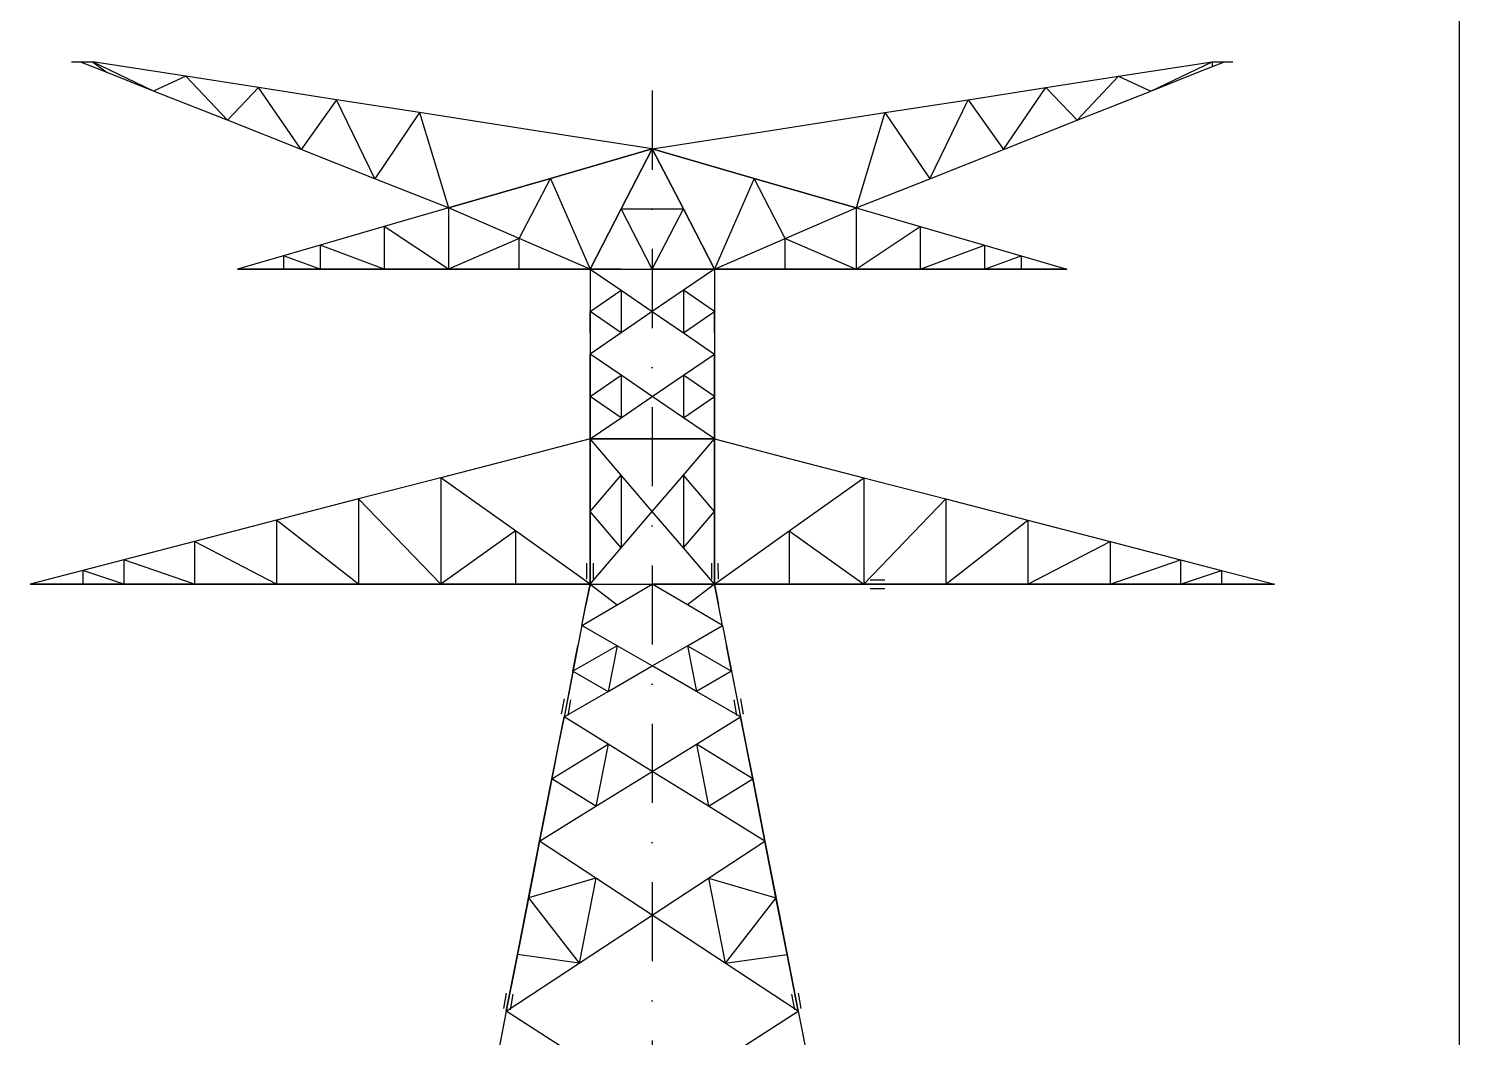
# Model space of a CAD drawing. Extents: x 610737 to 626957, y -3756 to 7724.
# Drawn here: x 625149 to 626957, y 1583 to 2858 of the extents above; entities that cross this region are included whole.
import ezdxf

# ---------------------------------------------------------------- set-up
doc = ezdxf.new("R2010")
doc.units = 0
doc.header["$LTSCALE"] = 200
doc.header["$MEASUREMENT"] = 0
doc.linetypes.add('DASHDOT', pattern=[1, 0.5, -0.25, 0, -0.25])
doc.layers.add('LS', color=7, linetype='CONTINUOUS')
doc.layers.add('MZ', color=6, linetype='DASHDOT')

msp = doc.modelspace()

# ---------------------------------------------------------------- linework, layer by layer
at = {"layer": 'LS', "color": 6, "ltscale": 0.01}
for p, q in [((625203.123, 2816.328), (625213.603, 2816.328)), ((625248.082, 2802.652), (625213.603, 2816.328)), ((625248.082, 2802.652), (625213.603, 2816.328)), ((625213.603, 2816.328), (625229.323, 2816.328)), ((625306.718, 2779.386), (625229.323, 2816.328)), ((625306.718, 2779.386), (625229.323, 2816.328)), ((625229.323, 2816.328), (625248.082, 2802.652)), ((625229.323, 2816.328), (625248.082, 2802.652)), ((625347.433, 2797.936), (625229.323, 2816.328)), ((625347.433, 2797.936), (625229.323, 2816.328)), ((625306.718, 2779.386), (625248.082, 2802.652)), ((625306.718, 2779.386), (625248.082, 2802.652)), ((625306.718, 2779.386), (625248.082, 2802.652)), ((625306.718, 2779.386), (625248.082, 2802.652)), ((626526.014, 2797.936), (626644.123, 2816.328)), ((626526.014, 2797.936), (626644.123, 2816.328)), ((626566.728, 2779.386), (626644.123, 2816.328)), ((626566.728, 2779.386), (626644.123, 2816.328)), ((626566.728, 2779.386), (626625.364, 2802.652)), ((626566.728, 2779.386), (626625.364, 2802.652)), ((626566.728, 2779.386), (626625.364, 2802.652)), ((626566.728, 2779.386), (626625.364, 2802.652)), ((626625.364, 2802.652), (626659.843, 2816.328)), ((626625.364, 2802.652), (626659.843, 2816.328)), ((626644.123, 2816.328), (626659.843, 2816.328)), ((626644.123, 2816.328), (626644.123, 2810.092)), ((626659.843, 2816.328), (626670.323, 2816.328)), ((625347.433, 2797.936), (625306.718, 2779.386)), ((625347.433, 2797.936), (625306.718, 2779.386)), ((625399.885, 2742.444), (625347.433, 2797.936)), ((625399.885, 2742.444), (625347.433, 2797.936)), ((625439.342, 2783.683), (625347.433, 2797.936)), ((625439.342, 2783.683), (625347.433, 2797.936)), ((625439.342, 2783.683), (625347.433, 2797.936)), ((625439.342, 2783.683), (625347.433, 2797.936)), ((626434.104, 2783.683), (626526.014, 2797.936)), ((626434.104, 2783.683), (626526.014, 2797.936)), ((626434.104, 2783.683), (626526.014, 2797.936)), ((626434.104, 2783.683), (626526.014, 2797.936)), ((626473.561, 2742.444), (626526.014, 2797.936)), ((626473.561, 2742.444), (626526.014, 2797.936)), ((626526.014, 2797.936), (626566.728, 2779.386)), ((626526.014, 2797.936), (626566.728, 2779.386)), ((625399.885, 2742.444), (625306.718, 2779.386)), ((625399.885, 2742.444), (625306.718, 2779.386)), ((625399.885, 2742.444), (625306.718, 2779.386)), ((625399.885, 2742.444), (625306.718, 2779.386)), ((625439.342, 2783.683), (625399.885, 2742.444)), ((625439.342, 2783.683), (625399.885, 2742.444)), ((625493, 2705.502), (625439.342, 2783.683)), ((625493, 2705.502), (625439.342, 2783.683)), ((625537.75, 2768.33), (625439.342, 2783.683)), ((625537.75, 2768.33), (625439.342, 2783.683)), ((625537.75, 2768.33), (625439.342, 2783.683)), ((625537.75, 2768.33), (625439.342, 2783.683)), ((625537.75, 2768.33), (625493, 2705.502)), ((625537.75, 2768.33), (625493, 2705.502)), ((625586.115, 2668.56), (625537.75, 2768.33)), ((625586.115, 2668.56), (625537.75, 2768.33)), ((625642.759, 2752.033), (625537.75, 2768.33)), ((625642.759, 2752.033), (625537.75, 2768.33)), ((625642.759, 2752.033), (625537.75, 2768.33)), ((625642.759, 2752.033), (625537.75, 2768.33)), ((626230.687, 2752.033), (626335.697, 2768.33)), ((626230.687, 2752.033), (626335.697, 2768.33)), ((626230.687, 2752.033), (626335.697, 2768.33)), ((626230.687, 2752.033), (626335.697, 2768.33)), ((626287.332, 2668.56), (626335.697, 2768.33)), ((626287.332, 2668.56), (626335.697, 2768.33)), ((626335.697, 2768.33), (626434.104, 2783.683)), ((626335.697, 2768.33), (626434.104, 2783.683)), ((626335.697, 2768.33), (626434.104, 2783.683)), ((626335.697, 2768.33), (626434.104, 2783.683)), ((626335.697, 2768.33), (626380.446, 2705.502)), ((626335.697, 2768.33), (626380.446, 2705.502)), ((626380.446, 2705.502), (626434.104, 2783.683)), ((626380.446, 2705.502), (626434.104, 2783.683)), ((626434.104, 2783.683), (626473.561, 2742.444)), ((626434.104, 2783.683), (626473.561, 2742.444)), ((626473.561, 2742.444), (626566.728, 2779.386)), ((626473.561, 2742.444), (626566.728, 2779.386)), ((626473.561, 2742.444), (626566.728, 2779.386)), ((626473.561, 2742.444), (626566.728, 2779.386)), ((625642.759, 2752.033), (625586.115, 2668.56)), ((625642.759, 2752.033), (625586.115, 2668.56)), ((625642.759, 2752.033), (625679.282, 2631.618)), ((625642.759, 2752.033), (625679.282, 2631.618)), ((625642.759, 2752.033), (625679.282, 2631.618)), ((625642.759, 2752.033), (625679.282, 2631.618)), ((625789.741, 2729.134), (625642.759, 2752.033)), ((625789.741, 2729.134), (625642.759, 2752.033)), ((625789.741, 2729.134), (625642.759, 2752.033)), ((626083.705, 2729.134), (626230.687, 2752.033)), ((626083.705, 2729.134), (626230.687, 2752.033)), ((626083.705, 2729.134), (626230.687, 2752.033)), ((626083.705, 2729.134), (626230.687, 2752.033)), ((626230.687, 2752.033), (626194.164, 2631.618)), ((626230.687, 2752.033), (626194.164, 2631.618)), ((626230.687, 2752.033), (626194.164, 2631.618)), ((626230.687, 2752.033), (626194.164, 2631.618)), ((626230.687, 2752.033), (626287.332, 2668.56)), ((626230.687, 2752.033), (626287.332, 2668.56)), ((625493, 2705.502), (625399.885, 2742.444)), ((625493, 2705.502), (625399.885, 2742.444)), ((625493, 2705.502), (625399.885, 2742.444)), ((625493, 2705.502), (625399.885, 2742.444)), ((626380.446, 2705.502), (626473.561, 2742.444)), ((626380.446, 2705.502), (626473.561, 2742.444)), ((626380.446, 2705.502), (626473.561, 2742.444)), ((626380.446, 2705.502), (626473.561, 2742.444)), ((625936.723, 2706.288), (625789.741, 2729.134)), ((625936.723, 2706.288), (625789.741, 2729.134)), ((625936.723, 2706.288), (625789.741, 2729.134)), ((625936.723, 2706.288), (626083.705, 2729.134)), ((625936.723, 2706.288), (626083.705, 2729.134)), ((625936.723, 2706.288), (626083.705, 2729.134)), ((625936.723, 2706.288), (626083.705, 2729.134)), ((625586.115, 2668.56), (625493, 2705.502)), ((625586.115, 2668.56), (625493, 2705.502)), ((625586.115, 2668.56), (625493, 2705.502)), ((625586.115, 2668.56), (625493, 2705.502)), ((625936.723, 2706.288), (625807.976, 2668.979)), ((625936.723, 2706.288), (625807.976, 2668.979)), ((625807.976, 2668.979), (625936.723, 2706.288)), ((625807.976, 2668.979), (625936.723, 2706.288)), ((625936.723, 2706.288), (625897.423, 2630.308)), ((625936.723, 2706.288), (625897.423, 2630.308)), ((625897.423, 2630.308), (625936.723, 2706.288)), ((625897.423, 2630.308), (625936.723, 2706.288)), ((625936.723, 2706.288), (625976.023, 2630.308)), ((625936.723, 2706.288), (625976.023, 2630.308)), ((625936.723, 2706.288), (626065.47, 2668.979)), ((625936.723, 2706.288), (626065.47, 2668.979)), ((625976.023, 2630.308), (625936.723, 2706.288)), ((625976.023, 2630.308), (625936.723, 2706.288)), ((626065.47, 2668.979), (625936.723, 2706.288)), ((626065.47, 2668.979), (625936.723, 2706.288)), ((626287.332, 2668.56), (626380.446, 2705.502)), ((626287.332, 2668.56), (626380.446, 2705.502)), ((626287.332, 2668.56), (626380.446, 2705.502)), ((626287.332, 2668.56), (626380.446, 2705.502)), ((625679.282, 2631.618), (625586.115, 2668.56)), ((625679.282, 2631.618), (625586.115, 2668.56)), ((625679.282, 2631.618), (625586.115, 2668.56)), ((625679.282, 2631.618), (625586.115, 2668.56)), ((625807.976, 2668.979), (625679.282, 2631.618)), ((625807.976, 2668.979), (625679.282, 2631.618)), ((625679.282, 2631.618), (625807.976, 2668.979)), ((625679.282, 2631.618), (625807.976, 2668.979)), ((625768.676, 2592.999), (625807.976, 2668.979)), ((625768.676, 2592.999), (625807.976, 2668.979)), ((625807.976, 2668.979), (625858.123, 2554.328)), ((625807.976, 2668.979), (625858.123, 2554.328)), ((626065.47, 2668.979), (626015.323, 2554.328)), ((626065.47, 2668.979), (626015.323, 2554.328)), ((626065.47, 2668.979), (626194.164, 2631.618)), ((626065.47, 2668.979), (626194.164, 2631.618)), ((626104.77, 2592.999), (626065.47, 2668.979)), ((626104.77, 2592.999), (626065.47, 2668.979)), ((626194.164, 2631.618), (626065.47, 2668.979)), ((626194.164, 2631.618), (626065.47, 2668.979)), ((626194.164, 2631.618), (626287.332, 2668.56)), ((626194.164, 2631.618), (626287.332, 2668.56)), ((626194.164, 2631.618), (626287.332, 2668.56)), ((626194.164, 2631.618), (626287.332, 2668.56)), ((625679.282, 2631.618), (625598.114, 2608.09)), ((625679.282, 2631.618), (625598.114, 2608.09)), ((625768.676, 2592.999), (625679.282, 2631.618)), ((625768.676, 2592.999), (625679.282, 2631.618)), ((625679.282, 2631.618), (625679.282, 2554.328)), ((625679.282, 2631.618), (625679.282, 2554.328)), ((625768.676, 2592.999), (625679.282, 2631.618)), ((625768.676, 2592.999), (625679.282, 2631.618)), ((625679.282, 2631.618), (625679.282, 2554.328)), ((625679.282, 2631.618), (625679.282, 2554.328)), ((625897.423, 2630.308), (625858.123, 2554.328)), ((625897.423, 2630.308), (625858.123, 2554.328)), ((625858.123, 2554.328), (625897.423, 2630.308)), ((625858.123, 2554.328), (625897.423, 2630.308)), ((625936.723, 2554.328), (625897.423, 2630.308)), ((625936.723, 2554.328), (625897.423, 2630.308)), ((625897.423, 2630.308), (625976.023, 2630.308)), ((625897.423, 2630.308), (625976.023, 2630.308)), ((625936.723, 2554.328), (625976.023, 2630.308)), ((625936.723, 2554.328), (625976.023, 2630.308)), ((625976.023, 2630.308), (626015.323, 2554.328)), ((625976.023, 2630.308), (626015.323, 2554.328)), ((626015.323, 2554.328), (625976.023, 2630.308)), ((626015.323, 2554.328), (625976.023, 2630.308)), ((626104.77, 2592.999), (626194.164, 2631.618)), ((626104.77, 2592.999), (626194.164, 2631.618)), ((626104.77, 2592.999), (626194.164, 2631.618)), ((626104.77, 2592.999), (626194.164, 2631.618)), ((626194.164, 2631.618), (626194.164, 2554.328)), ((626194.164, 2631.618), (626194.164, 2554.328)), ((626194.164, 2631.618), (626194.164, 2554.328)), ((626194.164, 2631.618), (626194.164, 2554.328)), ((626194.164, 2631.618), (626275.332, 2608.09)), ((626194.164, 2631.618), (626275.332, 2608.09)), ((625598.114, 2608.09), (625516.999, 2584.563)), ((625598.114, 2608.09), (625516.999, 2584.563)), ((625679.282, 2554.328), (625598.114, 2608.09)), ((625679.282, 2554.328), (625598.114, 2608.09)), ((625598.114, 2608.09), (625598.167, 2554.328)), ((625598.114, 2608.09), (625598.167, 2554.328)), ((626194.164, 2554.328), (626275.332, 2608.09)), ((626194.164, 2554.328), (626275.332, 2608.09)), ((626275.332, 2608.09), (626275.28, 2554.328)), ((626275.332, 2608.09), (626275.28, 2554.328)), ((626275.332, 2608.09), (626356.447, 2584.563)), ((626275.332, 2608.09), (626356.447, 2584.563)), ((625768.676, 2592.999), (625679.282, 2554.328)), ((625768.676, 2592.999), (625679.282, 2554.328)), ((625858.123, 2554.328), (625768.676, 2592.999)), ((625858.123, 2554.328), (625768.676, 2592.999)), ((625858.123, 2554.328), (625768.676, 2592.999)), ((625858.123, 2554.328), (625768.676, 2592.999)), ((625768.729, 2554.328), (625768.676, 2592.999)), ((625768.729, 2554.328), (625768.676, 2592.999)), ((626015.323, 2554.328), (626104.77, 2592.999)), ((626015.323, 2554.328), (626104.77, 2592.999)), ((626015.323, 2554.328), (626104.77, 2592.999)), ((626015.323, 2554.328), (626104.77, 2592.999)), ((626104.718, 2554.328), (626104.77, 2592.999)), ((626104.718, 2554.328), (626104.77, 2592.999)), ((626104.77, 2592.999), (626194.164, 2554.328)), ((626104.77, 2592.999), (626194.164, 2554.328)), ((625470.678, 2571.148), (625412.723, 2554.328)), ((625470.678, 2571.148), (625412.723, 2554.328)), ((625516.999, 2584.563), (625470.678, 2571.148)), ((625516.999, 2584.563), (625470.678, 2571.148)), ((625517.052, 2554.328), (625470.678, 2571.148)), ((625517.052, 2554.328), (625470.678, 2571.148)), ((625470.678, 2571.148), (625470.678, 2554.328)), ((625470.678, 2571.148), (625470.678, 2554.328)), ((625598.167, 2554.328), (625516.999, 2584.563)), ((625598.167, 2554.328), (625516.999, 2584.563)), ((625516.999, 2584.563), (625517.052, 2554.328)), ((625516.999, 2584.563), (625517.052, 2554.328)), ((625516.999, 2584.563), (625517.052, 2554.328)), ((626275.28, 2554.328), (626356.447, 2584.563)), ((626275.28, 2554.328), (626356.447, 2584.563)), ((626356.447, 2584.563), (626356.395, 2554.328)), ((626356.447, 2584.563), (626356.395, 2554.328)), ((626356.447, 2584.563), (626356.395, 2554.328)), ((626356.395, 2554.328), (626402.769, 2571.148)), ((626356.395, 2554.328), (626402.769, 2571.148)), ((626356.447, 2584.563), (626402.769, 2571.148)), ((626356.447, 2584.563), (626402.769, 2571.148)), ((626402.769, 2571.148), (626402.769, 2554.328)), ((626402.769, 2571.148), (626402.769, 2554.328)), ((626402.769, 2571.148), (626460.723, 2554.328)), ((626402.769, 2571.148), (626460.723, 2554.328)), ((625412.723, 2554.328), (625470.678, 2554.328)), ((625470.678, 2554.328), (625412.723, 2554.328)), ((625470.678, 2554.328), (625412.723, 2554.328)), ((625470.678, 2554.328), (625412.723, 2554.328)), ((625470.678, 2554.328), (625517.052, 2554.328)), ((625517.052, 2554.328), (625470.678, 2554.328)), ((625517.052, 2554.328), (625470.678, 2554.328)), ((625517.052, 2554.328), (625470.678, 2554.328)), ((625517.052, 2554.328), (625598.167, 2554.328)), ((625598.167, 2554.328), (625517.052, 2554.328)), ((625598.167, 2554.328), (625517.052, 2554.328)), ((625598.167, 2554.328), (625517.052, 2554.328)), ((625598.167, 2554.328), (625679.282, 2554.328)), ((625679.282, 2554.328), (625598.167, 2554.328)), ((625679.282, 2554.328), (625598.167, 2554.328)), ((625679.282, 2554.328), (625598.167, 2554.328)), ((625679.282, 2554.328), (625768.729, 2554.328)), ((625768.729, 2554.328), (625679.282, 2554.328)), ((625768.729, 2554.328), (625679.282, 2554.328)), ((625768.729, 2554.328), (625679.282, 2554.328)), ((625768.729, 2554.328), (625858.123, 2554.328)), ((625858.123, 2554.328), (625768.729, 2554.328)), ((625858.123, 2554.328), (625768.729, 2554.328)), ((625858.123, 2554.328), (625768.729, 2554.328)), ((625858.123, 2554.328), (625858.123, 2500.618)), ((625858.123, 2554.328), (625858.123, 2500.618)), ((625858.123, 2554.328), (625897.423, 2527.499)), ((625858.123, 2554.328), (625897.423, 2527.499)), ((625858.123, 2554.328), (625858.123, 2527.499)), ((625858.123, 2554.328), (625858.123, 2527.499)), ((625858.123, 2554.328), (625936.723, 2554.328)), ((625858.123, 2554.328), (625936.723, 2554.328)), ((625897.423, 2554.328), (625858.123, 2554.328)), ((625858.123, 2554.328), (625897.423, 2554.328)), ((625858.123, 2554.328), (625897.423, 2554.328)), ((625858.123, 2554.328), (625897.423, 2554.328)), ((625897.423, 2554.328), (625976.023, 2554.328)), ((625897.423, 2554.328), (625976.023, 2554.328)), ((625897.423, 2554.328), (625936.723, 2554.328)), ((625897.423, 2554.328), (625936.723, 2554.328)), ((625936.723, 2554.328), (626015.323, 2554.328)), ((625936.723, 2554.328), (626015.323, 2554.328)), ((625976.023, 2554.328), (625936.723, 2554.328)), ((625976.023, 2554.328), (625936.723, 2554.328)), ((626015.323, 2554.328), (625976.023, 2527.499)), ((626015.323, 2554.328), (625976.023, 2527.499)), ((625976.023, 2554.328), (626015.323, 2554.328)), ((625976.023, 2554.328), (626015.323, 2554.328)), ((626015.323, 2554.328), (625976.023, 2554.328)), ((626015.323, 2554.328), (625976.023, 2554.328)), ((626015.323, 2554.328), (626015.323, 2500.618)), ((626015.323, 2554.328), (626015.323, 2500.618)), ((626015.323, 2554.328), (626015.323, 2527.499)), ((626015.323, 2554.328), (626015.323, 2527.499)), ((626015.323, 2554.328), (626104.718, 2554.328)), ((626104.718, 2554.328), (626015.323, 2554.328)), ((626015.323, 2554.328), (626104.718, 2554.328)), ((626015.323, 2554.328), (626104.718, 2554.328)), ((626104.718, 2554.328), (626194.164, 2554.328)), ((626194.164, 2554.328), (626104.718, 2554.328)), ((626104.718, 2554.328), (626194.164, 2554.328)), ((626104.718, 2554.328), (626194.164, 2554.328)), ((626194.164, 2554.328), (626275.28, 2554.328)), ((626275.28, 2554.328), (626194.164, 2554.328)), ((626194.164, 2554.328), (626275.28, 2554.328)), ((626194.164, 2554.328), (626275.28, 2554.328)), ((626275.28, 2554.328), (626356.395, 2554.328)), ((626356.395, 2554.328), (626275.28, 2554.328)), ((626275.28, 2554.328), (626356.395, 2554.328)), ((626275.28, 2554.328), (626356.395, 2554.328)), ((626356.395, 2554.328), (626402.769, 2554.328)), ((626402.769, 2554.328), (626356.395, 2554.328)), ((626356.395, 2554.328), (626402.769, 2554.328)), ((626356.395, 2554.328), (626402.769, 2554.328)), ((626402.769, 2554.328), (626460.723, 2554.328)), ((626460.723, 2554.328), (626402.769, 2554.328)), ((626402.769, 2554.328), (626460.723, 2554.328)), ((626402.769, 2554.328), (626460.723, 2554.328)), ((625858.123, 2500.618), (625897.423, 2527.499)), ((625858.123, 2500.618), (625897.423, 2527.499)), ((625858.123, 2527.499), (625858.123, 2500.618)), ((625858.123, 2527.499), (625858.123, 2500.618)), ((625858.123, 2527.499), (625858.123, 2473.737)), ((625858.123, 2527.499), (625858.123, 2473.737)), ((625858.123, 2527.499), (625858.123, 2500.618)), ((625858.123, 2527.499), (625858.123, 2500.618)), ((625897.423, 2527.499), (625897.423, 2473.737)), ((625897.423, 2527.499), (625897.423, 2473.737)), ((625897.423, 2527.499), (625936.723, 2500.618)), ((625897.423, 2527.499), (625936.723, 2500.618)), ((625976.023, 2527.499), (625936.723, 2500.618)), ((625976.023, 2527.499), (625936.723, 2500.618)), ((625976.023, 2527.499), (625976.023, 2473.737)), ((625976.023, 2527.499), (625976.023, 2473.737)), ((626015.323, 2500.618), (625976.023, 2527.499)), ((626015.323, 2500.618), (625976.023, 2527.499)), ((626015.323, 2527.499), (626015.323, 2500.618)), ((626015.323, 2527.499), (626015.323, 2500.618)), ((626015.323, 2527.499), (626015.323, 2473.737)), ((626015.323, 2527.499), (626015.323, 2473.737)), ((626015.323, 2527.499), (626015.323, 2500.618)), ((626015.323, 2527.499), (626015.323, 2500.618)), ((625897.423, 2473.737), (625858.123, 2500.618)), ((625897.423, 2473.737), (625858.123, 2500.618)), ((625858.123, 2473.737), (625858.123, 2500.618)), ((625858.123, 2473.737), (625858.123, 2500.618)), ((625858.123, 2500.618), (625858.123, 2446.908)), ((625858.123, 2500.618), (625858.123, 2446.908)), ((625858.123, 2500.618), (625858.123, 2473.737)), ((625858.123, 2500.618), (625858.123, 2473.737)), ((625936.723, 2500.618), (625897.423, 2473.737)), ((625936.723, 2500.618), (625897.423, 2473.737)), ((625936.723, 2500.618), (625976.023, 2473.737)), ((625936.723, 2500.618), (625976.023, 2473.737)), ((625976.023, 2473.737), (626015.323, 2500.618)), ((625976.023, 2473.737), (626015.323, 2500.618)), ((626015.323, 2473.737), (626015.323, 2500.618)), ((626015.323, 2473.737), (626015.323, 2500.618)), ((626015.323, 2500.618), (626015.323, 2446.908)), ((626015.323, 2500.618), (626015.323, 2446.908)), ((626015.323, 2500.618), (626015.323, 2473.737)), ((626015.323, 2500.618), (626015.323, 2473.737)), ((625897.423, 2473.737), (625858.123, 2446.908)), ((625897.423, 2473.737), (625858.123, 2446.908)), ((625858.123, 2473.737), (625858.123, 2446.908)), ((625858.123, 2473.737), (625858.123, 2446.908)), ((625976.023, 2473.737), (626015.323, 2446.908)), ((625976.023, 2473.737), (626015.323, 2446.908)), ((626015.323, 2473.737), (626015.323, 2446.908)), ((626015.323, 2473.737), (626015.323, 2446.908)), ((625858.123, 2393.198), (625858.123, 2446.908)), ((625858.123, 2393.198), (625858.123, 2446.908)), ((625897.423, 2420.079), (625858.123, 2446.908)), ((625897.423, 2420.079), (625858.123, 2446.908)), ((625858.123, 2446.908), (625858.123, 2420.079)), ((625858.123, 2446.908), (625858.123, 2420.079)), ((625976.023, 2420.079), (626015.323, 2446.908)), ((625976.023, 2420.079), (626015.323, 2446.908)), ((626015.323, 2393.198), (626015.323, 2446.908)), ((626015.323, 2393.198), (626015.323, 2446.908)), ((626015.323, 2446.908), (626015.323, 2420.079)), ((626015.323, 2446.908), (626015.323, 2420.079)), ((625858.123, 2393.198), (625897.423, 2420.079)), ((625858.123, 2393.198), (625897.423, 2420.079)), ((625858.123, 2393.198), (625858.123, 2420.079)), ((625858.123, 2393.198), (625858.123, 2420.079)), ((625858.123, 2420.079), (625858.123, 2366.317)), ((625858.123, 2420.079), (625858.123, 2366.317)), ((625858.123, 2420.079), (625858.123, 2393.198)), ((625858.123, 2420.079), (625858.123, 2393.198)), ((625897.423, 2420.079), (625897.423, 2366.317)), ((625897.423, 2420.079), (625897.423, 2366.317)), ((625936.723, 2393.198), (625897.423, 2420.079)), ((625936.723, 2393.198), (625897.423, 2420.079)), ((625936.723, 2393.198), (625976.023, 2420.079)), ((625936.723, 2393.198), (625976.023, 2420.079)), ((626015.323, 2393.198), (625976.023, 2420.079)), ((626015.323, 2393.198), (625976.023, 2420.079)), ((625976.023, 2420.079), (625976.023, 2366.317)), ((625976.023, 2420.079), (625976.023, 2366.317)), ((626015.323, 2393.198), (626015.323, 2420.079)), ((626015.323, 2393.198), (626015.323, 2420.079)), ((626015.323, 2420.079), (626015.323, 2366.317)), ((626015.323, 2420.079), (626015.323, 2366.317)), ((626015.323, 2420.079), (626015.323, 2393.198)), ((626015.323, 2420.079), (626015.323, 2393.198)), ((625897.423, 2366.317), (625858.123, 2393.198)), ((625897.423, 2366.317), (625858.123, 2393.198)), ((625858.123, 2366.317), (625858.123, 2393.198)), ((625858.123, 2366.317), (625858.123, 2393.198)), ((625858.123, 2339.488), (625858.123, 2393.198)), ((625858.123, 2339.488), (625858.123, 2393.198)), ((625858.123, 2393.198), (625858.123, 2366.317)), ((625858.123, 2393.198), (625858.123, 2366.317)), ((625897.423, 2366.317), (625936.723, 2393.198)), ((625897.423, 2366.317), (625936.723, 2393.198)), ((625976.023, 2366.317), (625936.723, 2393.198)), ((625976.023, 2366.317), (625936.723, 2393.198)), ((625976.023, 2366.317), (626015.323, 2393.198)), ((625976.023, 2366.317), (626015.323, 2393.198)), ((626015.323, 2366.317), (626015.323, 2393.198)), ((626015.323, 2366.317), (626015.323, 2393.198)), ((626015.323, 2339.488), (626015.323, 2393.198)), ((626015.323, 2339.488), (626015.323, 2393.198)), ((626015.323, 2393.198), (626015.323, 2366.317)), ((626015.323, 2393.198), (626015.323, 2366.317)), ((625858.123, 2339.488), (625897.423, 2366.317)), ((625858.123, 2339.488), (625897.423, 2366.317)), ((625858.123, 2366.317), (625858.123, 2339.488)), ((625858.123, 2366.317), (625858.123, 2339.488)), ((626015.323, 2339.488), (625976.023, 2366.317)), ((626015.323, 2339.488), (625976.023, 2366.317)), ((626015.323, 2366.317), (626015.323, 2339.488)), ((626015.323, 2366.317), (626015.323, 2339.488)), ((625858.123, 2339.488), (625763.803, 2315.017)), ((625858.123, 2339.488), (625763.803, 2315.017)), ((625858.123, 2339.488), (625763.803, 2315.017)), ((625858.123, 2339.488), (625763.803, 2315.017)), ((625858.123, 2339.488), (626015.323, 2339.488)), ((625858.123, 2339.488), (626015.323, 2339.488)), ((625858.123, 2339.488), (626015.323, 2339.488)), ((626015.323, 2339.488), (625858.123, 2339.488)), ((625858.123, 2247.788), (625858.123, 2339.488)), ((625858.123, 2247.788), (625858.123, 2339.488)), ((625897.423, 2293.638), (625858.123, 2339.488)), ((625897.423, 2293.638), (625858.123, 2339.488)), ((625858.123, 2339.488), (625858.123, 2293.638)), ((625858.123, 2339.488), (625858.123, 2293.638)), ((625976.023, 2293.638), (626015.323, 2339.488)), ((625976.023, 2293.638), (626015.323, 2339.488)), ((626015.323, 2339.488), (626109.643, 2315.017)), ((626015.323, 2339.488), (626109.643, 2315.017)), ((626015.323, 2247.788), (626015.323, 2339.488)), ((626015.323, 2247.788), (626015.323, 2339.488)), ((626015.323, 2339.488), (626015.323, 2293.638)), ((626015.323, 2339.488), (626015.323, 2293.638)), ((626015.323, 2339.488), (626109.643, 2315.017)), ((626015.323, 2339.488), (626109.643, 2315.017)), ((625763.803, 2315.017), (625669.483, 2290.599)), ((625763.803, 2315.017), (625669.483, 2290.599)), ((625763.803, 2315.017), (625669.483, 2290.599)), ((625763.803, 2315.017), (625669.483, 2290.599)), ((626109.643, 2315.017), (626203.963, 2290.599)), ((626109.643, 2315.017), (626203.963, 2290.599)), ((626109.643, 2315.017), (626203.963, 2290.599)), ((626109.643, 2315.017), (626203.963, 2290.599)), ((625669.483, 2290.599), (625565.731, 2263.665)), ((625669.483, 2290.599), (625565.731, 2263.665)), ((625763.803, 2223.317), (625669.483, 2290.599)), ((625763.803, 2223.317), (625669.483, 2290.599)), ((625669.483, 2290.599), (625669.483, 2156.088)), ((625669.483, 2290.599), (625669.483, 2156.088)), ((625763.803, 2223.317), (625669.483, 2290.599)), ((625763.803, 2223.317), (625669.483, 2290.599)), ((625669.483, 2290.599), (625669.483, 2156.088)), ((625669.483, 2290.599), (625669.483, 2156.088)), ((625858.123, 2247.788), (625897.423, 2293.638)), ((625858.123, 2247.788), (625897.423, 2293.638)), ((625858.123, 2247.788), (625858.123, 2293.638)), ((625858.123, 2247.788), (625858.123, 2293.638)), ((625858.123, 2293.638), (625858.123, 2201.938)), ((625858.123, 2293.638), (625858.123, 2201.938)), ((625858.123, 2293.638), (625858.123, 2247.788)), ((625858.123, 2293.638), (625858.123, 2247.788)), ((625897.423, 2293.638), (625897.423, 2201.938)), ((625897.423, 2293.638), (625897.423, 2201.938)), ((625936.723, 2247.788), (625897.423, 2293.638)), ((625936.723, 2247.788), (625897.423, 2293.638)), ((625936.723, 2247.788), (625976.023, 2293.638)), ((625936.723, 2247.788), (625976.023, 2293.638)), ((626015.323, 2247.788), (625976.023, 2293.638)), ((626015.323, 2247.788), (625976.023, 2293.638)), ((625976.023, 2293.638), (625976.023, 2201.938)), ((625976.023, 2293.638), (625976.023, 2201.938)), ((626015.323, 2247.788), (626015.323, 2293.638)), ((626015.323, 2247.788), (626015.323, 2293.638)), ((626015.323, 2293.638), (626015.323, 2201.938)), ((626015.323, 2293.638), (626015.323, 2201.938)), ((626015.323, 2293.638), (626015.323, 2247.788)), ((626015.323, 2293.638), (626015.323, 2247.788)), ((626109.643, 2223.317), (626203.963, 2290.599)), ((626109.643, 2223.317), (626203.963, 2290.599)), ((626109.643, 2223.317), (626203.963, 2290.599)), ((626109.643, 2223.317), (626203.963, 2290.599)), ((626203.963, 2290.599), (626203.963, 2156.088)), ((626203.963, 2290.599), (626203.963, 2156.088)), ((626203.963, 2290.599), (626203.963, 2156.088)), ((626203.963, 2290.599), (626203.963, 2156.088)), ((626203.963, 2290.599), (626307.715, 2263.665)), ((626203.963, 2290.599), (626307.715, 2263.665)), ((625565.731, 2263.665), (625461.979, 2236.784)), ((625565.731, 2263.665), (625461.979, 2236.784)), ((625669.483, 2156.088), (625565.731, 2263.665)), ((625669.483, 2156.088), (625565.731, 2263.665)), ((625565.731, 2263.665), (625565.731, 2156.088)), ((625565.731, 2263.665), (625565.731, 2156.088)), ((626203.963, 2156.088), (626307.715, 2263.665)), ((626203.963, 2156.088), (626307.715, 2263.665)), ((626307.715, 2263.665), (626307.715, 2156.088)), ((626307.715, 2263.665), (626307.715, 2156.088)), ((626307.715, 2263.665), (626411.467, 2236.784)), ((626307.715, 2263.665), (626411.467, 2236.784)), ((625897.423, 2201.938), (625858.123, 2247.788)), ((625897.423, 2201.938), (625858.123, 2247.788)), ((625858.123, 2201.938), (625858.123, 2247.788)), ((625858.123, 2201.938), (625858.123, 2247.788)), ((625858.123, 2156.088), (625858.123, 2247.788)), ((625858.123, 2156.088), (625858.123, 2247.788)), ((625858.123, 2247.788), (625858.123, 2201.938)), ((625858.123, 2247.788), (625858.123, 2201.938)), ((625897.423, 2201.938), (625936.723, 2247.788)), ((625897.423, 2201.938), (625936.723, 2247.788)), ((625976.023, 2201.938), (625936.723, 2247.788)), ((625976.023, 2201.938), (625936.723, 2247.788)), ((625976.023, 2201.938), (626015.323, 2247.788)), ((625976.023, 2201.938), (626015.323, 2247.788)), ((626015.323, 2201.938), (626015.323, 2247.788)), ((626015.323, 2201.938), (626015.323, 2247.788)), ((626015.323, 2156.088), (626015.323, 2247.788)), ((626015.323, 2156.088), (626015.323, 2247.788)), ((626015.323, 2247.788), (626015.323, 2201.938)), ((626015.323, 2247.788), (626015.323, 2201.938)), ((625461.979, 2236.784), (625358.227, 2209.903)), ((625461.979, 2236.784), (625358.227, 2209.903)), ((625565.731, 2156.088), (625461.979, 2236.784)), ((625565.731, 2156.088), (625461.979, 2236.784)), ((625461.979, 2236.784), (625461.979, 2156.088)), ((625461.979, 2236.784), (625461.979, 2156.088)), ((626307.715, 2156.088), (626411.467, 2236.784)), ((626307.715, 2156.088), (626411.467, 2236.784)), ((626411.467, 2236.784), (626411.467, 2156.088)), ((626411.467, 2236.784), (626411.467, 2156.088)), ((626411.467, 2236.784), (626515.219, 2209.903)), ((626411.467, 2236.784), (626515.219, 2209.903)), ((625358.227, 2209.903), (625269.304, 2186.847)), ((625358.227, 2209.903), (625269.304, 2186.847)), ((625461.979, 2156.088), (625358.227, 2209.903)), ((625461.979, 2156.088), (625358.227, 2209.903)), ((625358.227, 2209.903), (625358.227, 2156.088)), ((625358.227, 2209.903), (625358.227, 2156.088)), ((625358.227, 2209.903), (625358.227, 2156.088)), ((625763.803, 2223.317), (625669.483, 2156.088)), ((625763.803, 2223.317), (625669.483, 2156.088)), ((625858.123, 2156.088), (625763.803, 2223.317)), ((625858.123, 2156.088), (625763.803, 2223.317)), ((625858.123, 2156.088), (625763.803, 2223.317)), ((625858.123, 2156.088), (625763.803, 2223.317)), ((625763.803, 2223.317), (625763.803, 2156.088)), ((625763.803, 2223.317), (625763.803, 2156.088)), ((626015.323, 2156.088), (626109.643, 2223.317)), ((626015.323, 2156.088), (626109.643, 2223.317)), ((626015.323, 2156.088), (626109.643, 2223.317)), ((626015.323, 2156.088), (626109.643, 2223.317)), ((626109.643, 2223.317), (626203.963, 2156.088)), ((626109.643, 2223.317), (626203.963, 2156.088)), ((626109.643, 2223.317), (626109.643, 2156.088)), ((626109.643, 2223.317), (626109.643, 2156.088)), ((626411.467, 2156.088), (626515.219, 2209.903)), ((626411.467, 2156.088), (626515.219, 2209.903)), ((626515.219, 2209.903), (626515.219, 2156.088)), ((626515.219, 2209.903), (626515.219, 2156.088)), ((626515.219, 2209.903), (626515.219, 2156.088)), ((626515.219, 2209.903), (626604.142, 2186.847)), ((626515.219, 2209.903), (626604.142, 2186.847)), ((625858.123, 2156.088), (625897.423, 2201.938)), ((625858.123, 2156.088), (625897.423, 2201.938)), ((625858.123, 2201.938), (625858.123, 2156.088)), ((625858.123, 2201.938), (625858.123, 2156.088)), ((626015.323, 2156.088), (625976.023, 2201.938)), ((626015.323, 2156.088), (625976.023, 2201.938)), ((626015.323, 2201.938), (626015.323, 2156.088)), ((626015.323, 2201.938), (626015.323, 2156.088)), ((625217.428, 2173.38), (625150.723, 2156.088)), ((625217.428, 2173.38), (625150.723, 2156.088)), ((625269.304, 2186.847), (625217.428, 2173.38)), ((625269.304, 2186.847), (625217.428, 2173.38)), ((625269.304, 2156.088), (625217.428, 2173.38)), ((625269.304, 2156.088), (625217.428, 2173.38)), ((625217.428, 2173.38), (625217.428, 2156.088)), ((625217.428, 2173.38), (625217.428, 2156.088)), ((625358.227, 2156.088), (625269.304, 2186.847)), ((625358.227, 2156.088), (625269.304, 2186.847)), ((625269.304, 2186.847), (625269.304, 2156.088)), ((625269.304, 2186.847), (625269.304, 2156.088)), ((625853.654, 2182.377), (625853.633, 2162.385)), ((625862.038, 2182.368), (625862.017, 2162.377)), ((626011.409, 2182.368), (626011.43, 2162.377)), ((626019.793, 2182.377), (626019.814, 2162.385)), ((626515.219, 2156.088), (626604.142, 2186.847)), ((626515.219, 2156.088), (626604.142, 2186.847)), ((626604.142, 2186.847), (626604.142, 2156.088)), ((626604.142, 2186.847), (626604.142, 2156.088)), ((626604.142, 2186.847), (626656.018, 2173.38)), ((626604.142, 2186.847), (626656.018, 2173.38)), ((626604.142, 2156.088), (626656.018, 2173.38)), ((626604.142, 2156.088), (626656.018, 2173.38)), ((626656.018, 2173.38), (626656.018, 2156.088)), ((626656.018, 2173.38), (626656.018, 2156.088)), ((626656.018, 2173.38), (626722.723, 2156.088)), ((626656.018, 2173.38), (626722.723, 2156.088)), ((625150.723, 2156.088), (625217.428, 2156.088)), ((625217.428, 2156.088), (625150.723, 2156.088)), ((625217.428, 2156.088), (625150.723, 2156.088)), ((625217.428, 2156.088), (625150.723, 2156.088)), ((625217.428, 2156.088), (625269.304, 2156.088)), ((625269.304, 2156.088), (625217.428, 2156.088)), ((625269.304, 2156.088), (625217.428, 2156.088)), ((625269.304, 2156.088), (625217.428, 2156.088)), ((625269.304, 2156.088), (625358.227, 2156.088)), ((625358.227, 2156.088), (625269.304, 2156.088)), ((625358.227, 2156.088), (625269.304, 2156.088)), ((625358.227, 2156.088), (625269.304, 2156.088)), ((625358.227, 2156.088), (625461.979, 2156.088)), ((625461.979, 2156.088), (625358.227, 2156.088)), ((625461.979, 2156.088), (625358.227, 2156.088)), ((625461.979, 2156.088), (625358.227, 2156.088)), ((625461.979, 2156.088), (625565.731, 2156.088)), ((625565.731, 2156.088), (625461.979, 2156.088)), ((625565.731, 2156.088), (625461.979, 2156.088)), ((625565.731, 2156.088), (625461.979, 2156.088)), ((625565.731, 2156.088), (625669.483, 2156.088)), ((625669.483, 2156.088), (625565.731, 2156.088)), ((625669.483, 2156.088), (625565.731, 2156.088)), ((625669.483, 2156.088), (625565.731, 2156.088)), ((625669.483, 2156.088), (625763.803, 2156.088)), ((625763.803, 2156.088), (625669.483, 2156.088)), ((625763.803, 2156.088), (625669.483, 2156.088)), ((625763.803, 2156.088), (625669.483, 2156.088)), ((625763.803, 2156.088), (625858.123, 2156.088)), ((625858.123, 2156.088), (625763.803, 2156.088)), ((625858.123, 2156.088), (625763.803, 2156.088)), ((625858.123, 2156.088), (625763.803, 2156.088)), ((625847.853, 2103.688), (625858.123, 2156.088)), ((625847.853, 2103.688), (625858.123, 2156.088)), ((625852.988, 2129.888), (625858.123, 2156.088)), ((625852.988, 2129.888), (625858.123, 2156.088)), ((625858.123, 2156.088), (625852.988, 2129.888)), ((625858.123, 2156.088), (625852.988, 2129.888)), ((625858.123, 2156.088), (625936.723, 2156.088)), ((625858.123, 2156.088), (625897.423, 2156.088)), ((625858.123, 2156.088), (625897.423, 2156.088)), ((625858.123, 2156.088), (625897.423, 2156.088)), ((625858.123, 2156.088), (625897.423, 2156.088)), ((625858.123, 2156.088), (625936.723, 2156.088)), ((625858.123, 2156.088), (625936.723, 2156.088)), ((625858.123, 2156.088), (625936.723, 2156.088)), ((625858.123, 2156.088), (625897.423, 2156.088)), ((625858.123, 2156.088), (625897.423, 2156.088)), ((625858.123, 2156.088), (625897.423, 2156.088)), ((625858.123, 2156.088), (625897.423, 2156.088)), ((625858.123, 2156.088), (625892.288, 2129.888)), ((625858.123, 2156.088), (625892.288, 2129.888)), ((625892.288, 2129.888), (625936.723, 2156.088)), ((625892.288, 2129.888), (625936.723, 2156.088)), ((625897.423, 2156.088), (625976.023, 2156.088)), ((625897.423, 2156.088), (625976.023, 2156.088)), ((625897.423, 2156.088), (625936.723, 2156.088)), ((625897.423, 2156.088), (625936.723, 2156.088)), ((625897.423, 2156.088), (625976.023, 2156.088)), ((625897.423, 2156.088), (625976.023, 2156.088)), ((625897.423, 2156.088), (625936.723, 2156.088)), ((625897.423, 2156.088), (625936.723, 2156.088)), ((625936.723, 2156.088), (626015.323, 2156.088)), ((625976.023, 2156.088), (625936.723, 2156.088)), ((625976.023, 2156.088), (625936.723, 2156.088)), ((625936.723, 2156.088), (626015.323, 2156.088)), ((625936.723, 2156.088), (626015.323, 2156.088)), ((625936.723, 2156.088), (626015.323, 2156.088)), ((625976.023, 2156.088), (625936.723, 2156.088)), ((625976.023, 2156.088), (625936.723, 2156.088)), ((625981.158, 2129.888), (625936.723, 2156.088)), ((625981.158, 2129.888), (625936.723, 2156.088)), ((626015.323, 2156.088), (625976.023, 2156.088)), ((625976.023, 2156.088), (626015.323, 2156.088)), ((626015.323, 2156.088), (625976.023, 2156.088)), ((626015.323, 2156.088), (625976.023, 2156.088)), ((626015.323, 2156.088), (625976.023, 2156.088)), ((625976.023, 2156.088), (626015.323, 2156.088)), ((626015.323, 2156.088), (625976.023, 2156.088)), ((626015.323, 2156.088), (625976.023, 2156.088)), ((626015.323, 2156.088), (625976.023, 2156.088)), ((625976.023, 2156.088), (626015.323, 2156.088)), ((626015.323, 2156.088), (625976.023, 2156.088)), ((626015.323, 2156.088), (625976.023, 2156.088)), ((626015.323, 2156.088), (625981.158, 2129.888)), ((626015.323, 2156.088), (625981.158, 2129.888)), ((626015.323, 2156.088), (626109.643, 2156.088)), ((626109.643, 2156.088), (626015.323, 2156.088)), ((626015.323, 2156.088), (626109.643, 2156.088)), ((626015.323, 2156.088), (626109.643, 2156.088)), ((626020.458, 2129.888), (626015.323, 2156.088)), ((626020.458, 2129.888), (626015.323, 2156.088)), ((626025.594, 2103.688), (626015.323, 2156.088)), ((626025.594, 2103.688), (626015.323, 2156.088)), ((626015.323, 2156.088), (626020.458, 2129.888)), ((626015.323, 2156.088), (626020.458, 2129.888)), ((626109.643, 2156.088), (626203.963, 2156.088)), ((626203.963, 2156.088), (626109.643, 2156.088)), ((626109.643, 2156.088), (626203.963, 2156.088)), ((626109.643, 2156.088), (626203.963, 2156.088)), ((626203.963, 2156.088), (626307.715, 2156.088)), ((626307.715, 2156.088), (626203.963, 2156.088)), ((626203.963, 2156.088), (626307.715, 2156.088)), ((626203.963, 2156.088), (626307.715, 2156.088)), ((626212.179, 2161.553), (626230.592, 2161.553)), ((626307.715, 2156.088), (626411.467, 2156.088)), ((626411.467, 2156.088), (626307.715, 2156.088)), ((626307.715, 2156.088), (626411.467, 2156.088)), ((626307.715, 2156.088), (626411.467, 2156.088)), ((626411.467, 2156.088), (626515.219, 2156.088)), ((626515.219, 2156.088), (626411.467, 2156.088)), ((626411.467, 2156.088), (626515.219, 2156.088)), ((626411.467, 2156.088), (626515.219, 2156.088)), ((626515.219, 2156.088), (626604.142, 2156.088)), ((626604.142, 2156.088), (626515.219, 2156.088)), ((626515.219, 2156.088), (626604.142, 2156.088)), ((626515.219, 2156.088), (626604.142, 2156.088)), ((626604.142, 2156.088), (626656.018, 2156.088)), ((626656.018, 2156.088), (626604.142, 2156.088)), ((626604.142, 2156.088), (626656.018, 2156.088)), ((626604.142, 2156.088), (626656.018, 2156.088)), ((626656.018, 2156.088), (626722.723, 2156.088)), ((626722.723, 2156.088), (626656.018, 2156.088)), ((626656.018, 2156.088), (626722.723, 2156.088)), ((626656.018, 2156.088), (626722.723, 2156.088)), ((626212.179, 2150.622), (626230.592, 2150.622)), ((625847.853, 2103.688), (625852.988, 2129.888)), ((625847.853, 2103.688), (625852.988, 2129.888)), ((625847.853, 2103.688), (625892.288, 2129.888)), ((625847.853, 2103.688), (625892.288, 2129.888)), ((626025.594, 2103.688), (625981.158, 2129.888)), ((626025.594, 2103.688), (625981.158, 2129.888)), ((626025.594, 2103.688), (626020.458, 2129.888)), ((626025.594, 2103.688), (626020.458, 2129.888)), ((625847.853, 2103.688), (625836.534, 2046.048)), ((625847.853, 2103.688), (625836.534, 2046.048)), ((625847.853, 2103.688), (625842.822, 2078.117)), ((625847.853, 2103.688), (625842.822, 2078.117)), ((625892.288, 2078.117), (625847.853, 2103.688)), ((625892.288, 2078.117), (625847.853, 2103.688)), ((625981.158, 2078.117), (626025.594, 2103.688)), ((625981.158, 2078.117), (626025.594, 2103.688)), ((626025.594, 2103.688), (626030.624, 2078.117)), ((626025.594, 2103.688), (626030.624, 2078.117)), ((626025.594, 2103.688), (626036.912, 2046.048)), ((626025.594, 2103.688), (626036.912, 2046.048)), ((625842.822, 2078.117), (625831.556, 2020.477)), ((625842.822, 2078.117), (625831.556, 2020.477)), ((625836.534, 2046.048), (625842.822, 2078.117)), ((625836.534, 2046.048), (625842.822, 2078.117)), ((625892.288, 2078.117), (625836.534, 2046.048)), ((625892.288, 2078.117), (625836.534, 2046.048)), ((625842.822, 2078.117), (625837.844, 2052.546)), ((625842.822, 2078.117), (625837.844, 2052.546)), ((625892.288, 2078.117), (625880.97, 2020.477)), ((625892.288, 2078.117), (625880.97, 2020.477)), ((625936.723, 2052.546), (625892.288, 2078.117)), ((625936.723, 2052.546), (625892.288, 2078.117)), ((625936.723, 2052.546), (625981.158, 2078.117)), ((625936.723, 2052.546), (625981.158, 2078.117)), ((625981.158, 2078.117), (626036.912, 2046.048)), ((625981.158, 2078.117), (626036.912, 2046.048)), ((625981.158, 2078.117), (625992.477, 2020.477)), ((625981.158, 2078.117), (625992.477, 2020.477)), ((626030.624, 2078.117), (626035.602, 2052.546)), ((626030.624, 2078.117), (626035.602, 2052.546)), ((626036.912, 2046.048), (626030.624, 2078.117)), ((626036.912, 2046.048), (626030.624, 2078.117)), ((626030.624, 2078.117), (626041.89, 2020.477)), ((626030.624, 2078.117), (626041.89, 2020.477)), ((625836.534, 2046.048), (625825.268, 1988.408)), ((625836.534, 2046.048), (625825.268, 1988.408)), ((625837.844, 2052.546), (625831.556, 2020.477)), ((625837.844, 2052.546), (625831.556, 2020.477)), ((625836.534, 2046.048), (625831.556, 2020.477)), ((625836.534, 2046.048), (625831.556, 2020.477)), ((625836.534, 2046.048), (625880.97, 2020.477)), ((625836.534, 2046.048), (625880.97, 2020.477)), ((625880.97, 2020.477), (625936.723, 2052.546)), ((625880.97, 2020.477), (625936.723, 2052.546)), ((625992.477, 2020.477), (625936.723, 2052.546)), ((625992.477, 2020.477), (625936.723, 2052.546)), ((626036.912, 2046.048), (625992.477, 2020.477)), ((626036.912, 2046.048), (625992.477, 2020.477)), ((626035.602, 2052.546), (626041.89, 2020.477)), ((626035.602, 2052.546), (626041.89, 2020.477)), ((626036.912, 2046.048), (626048.178, 1988.408)), ((626036.912, 2046.048), (626048.178, 1988.408)), ((626036.912, 2046.048), (626041.89, 2020.477)), ((626036.912, 2046.048), (626041.89, 2020.477)), ((625825.364, 2011.162), (625821.855, 1991.481)), ((625831.556, 2020.477), (625825.268, 1988.408)), ((625831.556, 2020.477), (625825.268, 1988.408)), ((625825.268, 1988.408), (625880.97, 2020.477)), ((625825.268, 1988.408), (625880.97, 2020.477)), ((625833.618, 2009.69), (625830.109, 1990.009)), ((626048.178, 1988.408), (625992.477, 2020.477)), ((626048.178, 1988.408), (625992.477, 2020.477)), ((626039.828, 2009.69), (626043.338, 1990.009)), ((626041.89, 2020.477), (626048.178, 1988.408)), ((626041.89, 2020.477), (626048.178, 1988.408)), ((626041.89, 2020.477), (626048.178, 1988.408)), ((626041.89, 2020.477), (626048.178, 1988.408)), ((626048.082, 2011.162), (626051.592, 1991.481)), ((625809.81, 1909.808), (625825.268, 1988.408)), ((625809.81, 1909.808), (625825.268, 1988.408)), ((625825.268, 1988.408), (625818.456, 1953.876)), ((625825.268, 1988.408), (625818.456, 1953.876)), ((625880.97, 1953.876), (625825.268, 1988.408)), ((625880.97, 1953.876), (625825.268, 1988.408)), ((625992.477, 1953.876), (626048.178, 1988.408)), ((625992.477, 1953.876), (626048.178, 1988.408)), ((626063.636, 1909.808), (626048.178, 1988.408)), ((626063.636, 1909.808), (626048.178, 1988.408)), ((626048.178, 1988.408), (626054.99, 1953.876)), ((626048.178, 1988.408), (626054.99, 1953.876)), ((625818.456, 1953.876), (625803.051, 1875.276)), ((625818.456, 1953.876), (625803.051, 1875.276)), ((625809.81, 1909.808), (625880.97, 1953.876)), ((625809.81, 1909.808), (625880.97, 1953.876)), ((625818.456, 1953.876), (625809.81, 1909.808)), ((625818.456, 1953.876), (625809.81, 1909.808)), ((625818.456, 1953.876), (625811.697, 1919.345)), ((625818.456, 1953.876), (625811.697, 1919.345)), ((625880.97, 1953.876), (625865.564, 1875.276)), ((625880.97, 1953.876), (625865.564, 1875.276)), ((625936.723, 1919.345), (625880.97, 1953.876)), ((625936.723, 1919.345), (625880.97, 1953.876)), ((625936.723, 1919.345), (625992.477, 1953.876)), ((625936.723, 1919.345), (625992.477, 1953.876)), ((625992.477, 1953.876), (626007.882, 1875.276)), ((625992.477, 1953.876), (626007.882, 1875.276)), ((626063.636, 1909.808), (625992.477, 1953.876)), ((626063.636, 1909.808), (625992.477, 1953.876)), ((626054.99, 1953.876), (626063.636, 1909.808)), ((626054.99, 1953.876), (626063.636, 1909.808)), ((626054.99, 1953.876), (626070.396, 1875.276)), ((626054.99, 1953.876), (626070.396, 1875.276)), ((626054.99, 1953.876), (626061.75, 1919.345)), ((626054.99, 1953.876), (626061.75, 1919.345)), ((625811.697, 1919.345), (625803.051, 1875.276)), ((625811.697, 1919.345), (625803.051, 1875.276)), ((625865.564, 1875.276), (625936.723, 1919.345)), ((625865.564, 1875.276), (625936.723, 1919.345)), ((626007.882, 1875.276), (625936.723, 1919.345)), ((626007.882, 1875.276), (625936.723, 1919.345)), ((626061.75, 1919.345), (626070.396, 1875.276)), ((626061.75, 1919.345), (626070.396, 1875.276)), ((625794.405, 1831.208), (625809.81, 1909.808)), ((625794.405, 1831.208), (625809.81, 1909.808)), ((625809.81, 1909.808), (625803.051, 1875.276)), ((625809.81, 1909.808), (625803.051, 1875.276)), ((625865.564, 1875.276), (625809.81, 1909.808)), ((625865.564, 1875.276), (625809.81, 1909.808)), ((626007.882, 1875.276), (626063.636, 1909.808)), ((626007.882, 1875.276), (626063.636, 1909.808)), ((626063.636, 1909.808), (626070.396, 1875.276)), ((626063.636, 1909.808), (626070.396, 1875.276)), ((626079.042, 1831.208), (626063.636, 1909.808)), ((626079.042, 1831.208), (626063.636, 1909.808)), ((625794.405, 1831.208), (625865.564, 1875.276)), ((625794.405, 1831.208), (625865.564, 1875.276)), ((625803.051, 1875.276), (625794.405, 1831.208)), ((625803.051, 1875.276), (625794.405, 1831.208)), ((626079.042, 1831.208), (626007.882, 1875.276)), ((626079.042, 1831.208), (626007.882, 1875.276)), ((626070.396, 1875.276), (626079.042, 1831.208)), ((626070.396, 1875.276), (626079.042, 1831.208)), ((625780.362, 1759.577), (625794.405, 1831.208)), ((625780.362, 1759.577), (625794.405, 1831.208)), ((625794.405, 1831.208), (625785.235, 1784.415)), ((625794.405, 1831.208), (625785.235, 1784.415)), ((625865.564, 1784.415), (625794.405, 1831.208)), ((625865.564, 1784.415), (625794.405, 1831.208)), ((626007.882, 1784.415), (626079.042, 1831.208)), ((626007.882, 1784.415), (626079.042, 1831.208)), ((626093.085, 1759.577), (626079.042, 1831.208)), ((626093.085, 1759.577), (626079.042, 1831.208)), ((626079.042, 1831.208), (626088.212, 1784.415)), ((626079.042, 1831.208), (626088.212, 1784.415)), ((625785.235, 1784.415), (625764.17, 1676.995)), ((625785.235, 1784.415), (625764.17, 1676.995)), ((625785.235, 1784.415), (625776.065, 1737.622)), ((625785.235, 1784.415), (625776.065, 1737.622)), ((625865.564, 1784.415), (625780.362, 1759.577)), ((625865.564, 1784.415), (625780.362, 1759.577)), ((625780.362, 1759.577), (625785.235, 1784.415)), ((625780.362, 1759.577), (625785.235, 1784.415)), ((625865.564, 1784.415), (625844.499, 1676.995)), ((625865.564, 1784.415), (625844.499, 1676.995)), ((625936.723, 1737.622), (625865.564, 1784.415)), ((625936.723, 1737.622), (625865.564, 1784.415)), ((625936.723, 1737.622), (626007.882, 1784.415)), ((625936.723, 1737.622), (626007.882, 1784.415)), ((626007.882, 1784.415), (626093.085, 1759.577)), ((626007.882, 1784.415), (626093.085, 1759.577)), ((626007.882, 1784.415), (626028.947, 1676.995)), ((626007.882, 1784.415), (626028.947, 1676.995)), ((626093.085, 1759.577), (626088.212, 1784.415)), ((626093.085, 1759.577), (626088.212, 1784.415)), ((626088.212, 1784.415), (626109.276, 1676.995)), ((626088.212, 1784.415), (626109.276, 1676.995)), ((626088.212, 1784.415), (626097.382, 1737.622)), ((626088.212, 1784.415), (626097.382, 1737.622)), ((625780.362, 1759.577), (625764.17, 1676.995)), ((625780.362, 1759.577), (625764.17, 1676.995)), ((625766.318, 1687.999), (625780.362, 1759.577)), ((625766.318, 1687.999), (625780.362, 1759.577)), ((625780.362, 1759.577), (625844.499, 1676.995)), ((625780.362, 1759.577), (625844.499, 1676.995)), ((626093.085, 1759.577), (626028.947, 1676.995)), ((626093.085, 1759.577), (626028.947, 1676.995)), ((626093.085, 1759.577), (626109.276, 1676.995)), ((626093.085, 1759.577), (626109.276, 1676.995)), ((626107.128, 1687.999), (626093.085, 1759.577)), ((626107.128, 1687.999), (626093.085, 1759.577)), ((625776.065, 1737.622), (625764.17, 1676.995)), ((625776.065, 1737.622), (625764.17, 1676.995)), ((625844.499, 1676.995), (625936.723, 1737.622)), ((625844.499, 1676.995), (625936.723, 1737.622)), ((626028.947, 1676.995), (625936.723, 1737.622)), ((626028.947, 1676.995), (625936.723, 1737.622)), ((626097.382, 1737.622), (626109.276, 1676.995)), ((626097.382, 1737.622), (626109.276, 1676.995)), ((625752.275, 1616.368), (625766.318, 1687.999)), ((625752.275, 1616.368), (625766.318, 1687.999)), ((625766.318, 1687.999), (625764.17, 1676.995)), ((625766.318, 1687.999), (625764.17, 1676.995)), ((625844.499, 1676.995), (625766.318, 1687.999)), ((625844.499, 1676.995), (625766.318, 1687.999)), ((626028.947, 1676.995), (626107.128, 1687.999)), ((626028.947, 1676.995), (626107.128, 1687.999)), ((626107.128, 1687.999), (626109.276, 1676.995)), ((626107.128, 1687.999), (626109.276, 1676.995)), ((626121.171, 1616.368), (626107.128, 1687.999)), ((626121.171, 1616.368), (626107.128, 1687.999)), ((625752.275, 1616.368), (625844.499, 1676.995)), ((625752.275, 1616.368), (625844.499, 1676.995)), ((625764.17, 1676.995), (625752.275, 1616.368)), ((625764.17, 1676.995), (625752.275, 1616.368)), ((626121.171, 1616.368), (626028.947, 1676.995)), ((626121.171, 1616.368), (626028.947, 1676.995)), ((626109.276, 1676.995), (626121.171, 1616.368)), ((626109.276, 1676.995), (626121.171, 1616.368)), ((625752.371, 1639.122), (625748.862, 1619.441)), ((625760.625, 1637.65), (625757.115, 1617.969)), ((626112.822, 1637.65), (626116.331, 1617.969)), ((626121.075, 1639.122), (626124.585, 1619.441)), ((625752.275, 1616.368), (625738.913, 1548.248)), ((625752.275, 1616.368), (625738.913, 1548.248)), ((625752.275, 1616.368), (625740.642, 1556.842)), ((625752.275, 1616.368), (625740.642, 1556.842)), ((625844.499, 1556.842), (625752.275, 1616.368)), ((625844.499, 1556.842), (625752.275, 1616.368)), ((626028.947, 1556.842), (626121.171, 1616.368)), ((626028.947, 1556.842), (626121.171, 1616.368)), ((626121.171, 1616.368), (626134.533, 1548.248)), ((626121.171, 1616.368), (626134.533, 1548.248)), ((626121.171, 1616.368), (626132.804, 1556.842)), ((626121.171, 1616.368), (626132.804, 1556.842))]:
    msp.add_line(p, q, dxfattribs=at)
at = {"layer": 'LS', "color": 8}
msp.add_lwpolyline([(610736.515, 7724.403), (610736.515, -3755.597), (623456.515, -3755.597), (623456.515, -2155.597), (626956.515, -2155.597), (626956.515, 7724.403), (610736.515, 7724.403)], close=True, dxfattribs=at)
at = {"layer": 'MZ'}
msp.add_line((625936.723, 2779.89), (625936.723, 368.841), dxfattribs=at)

doc.saveas('drawing.dxf')
